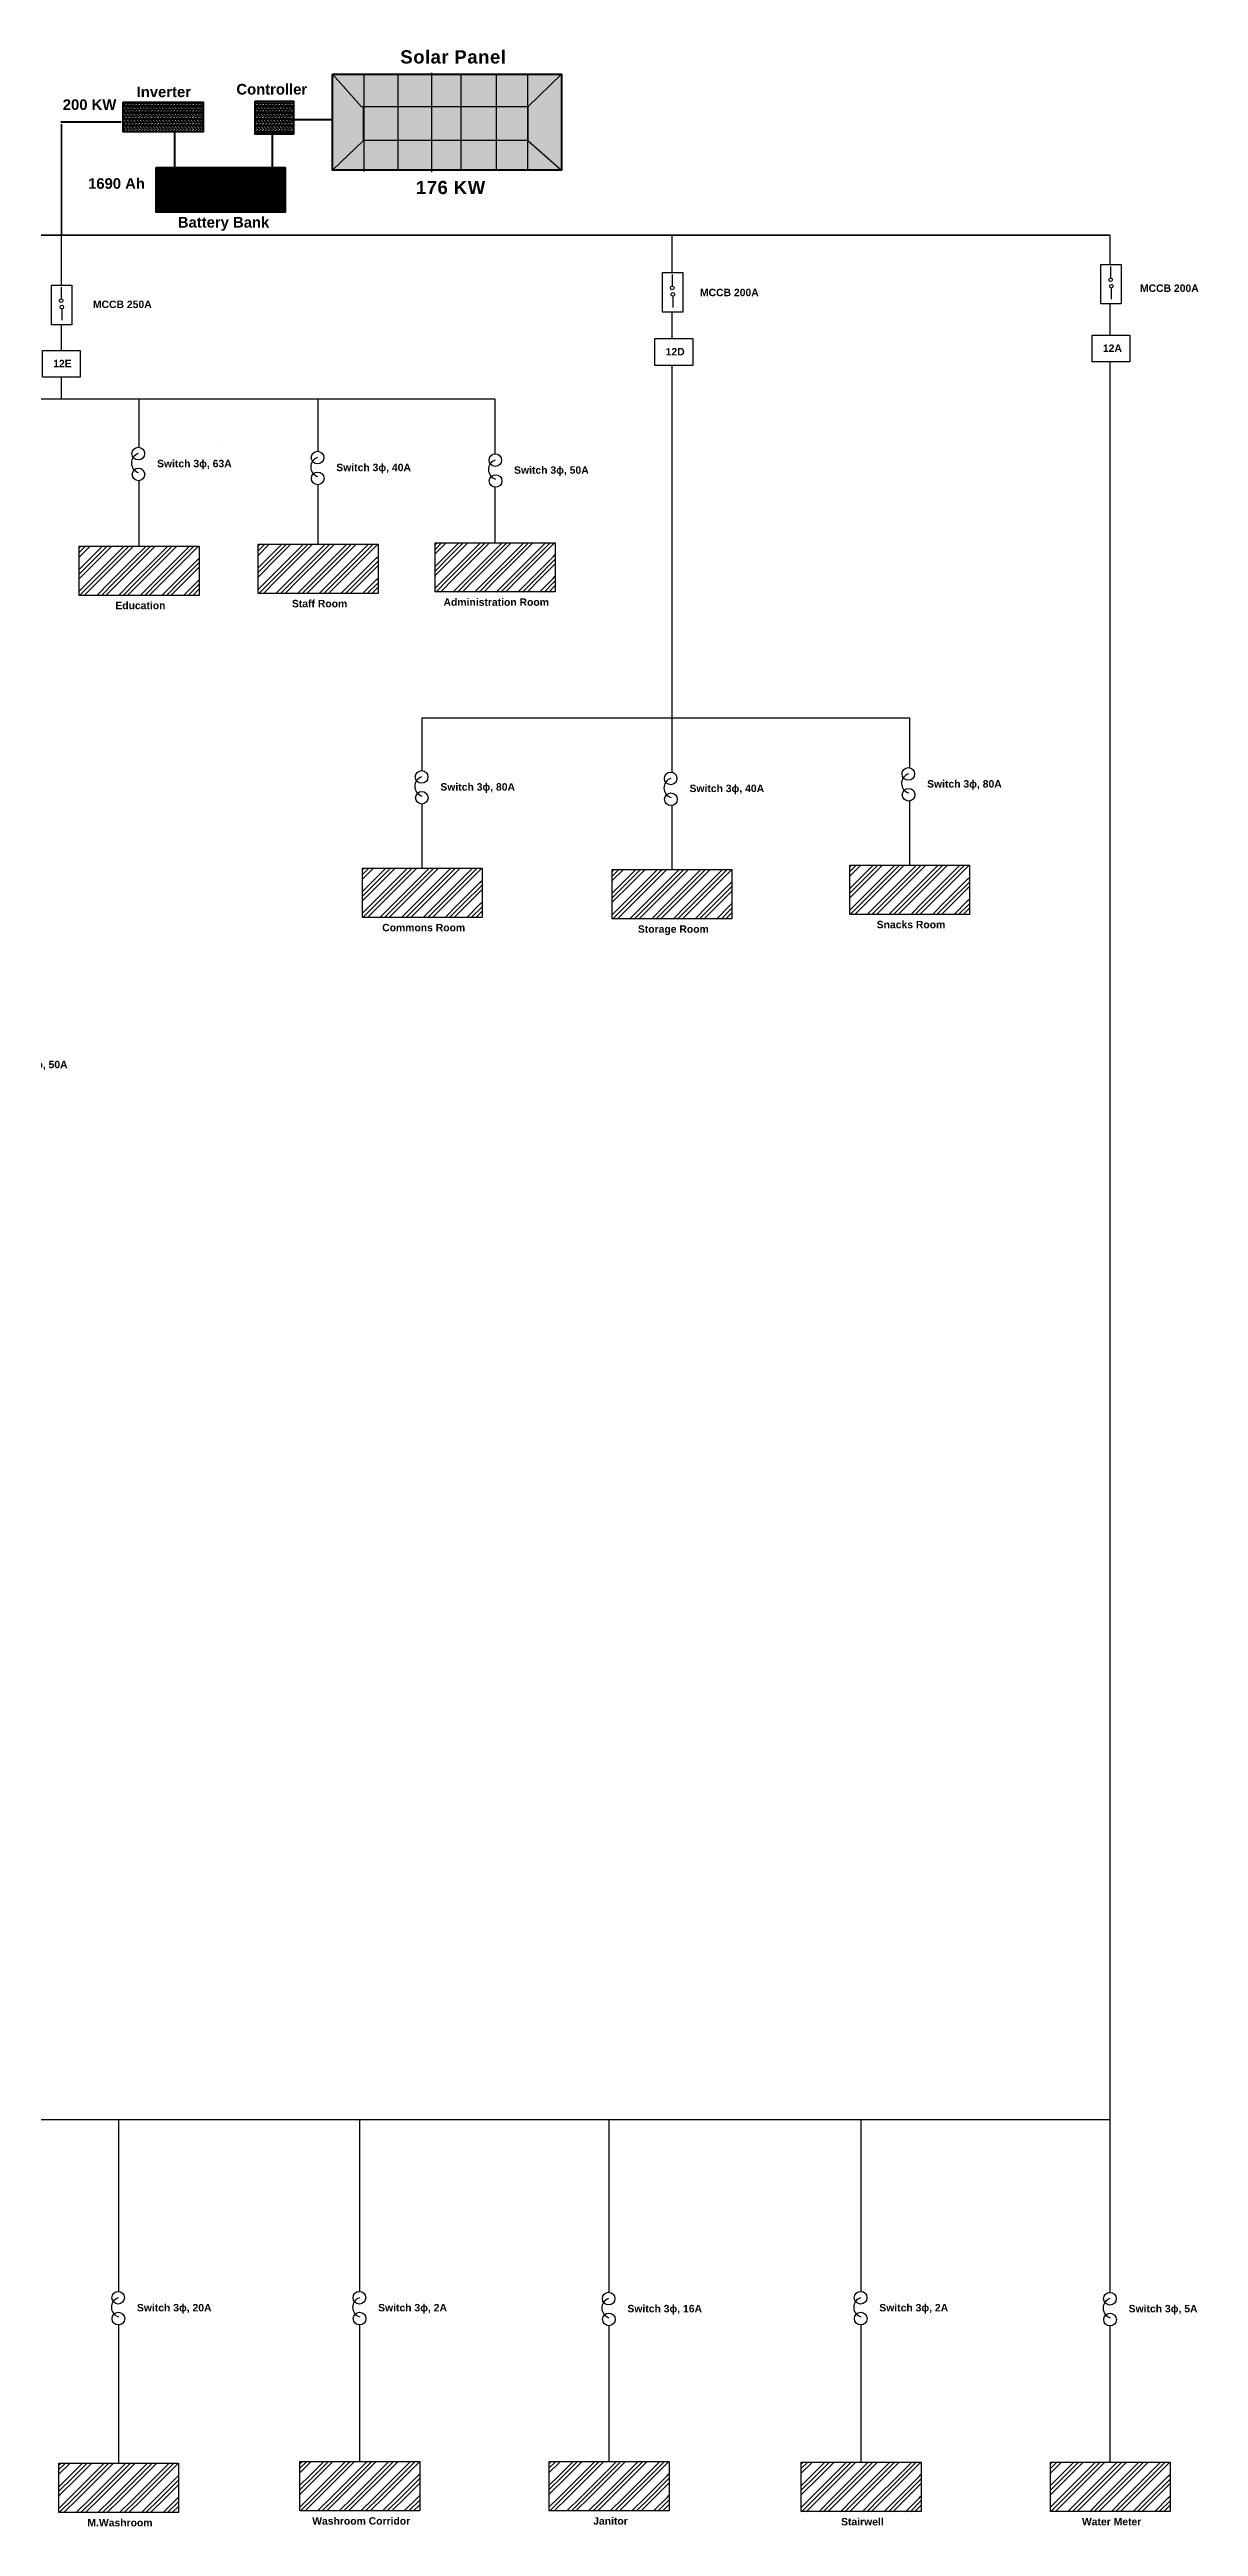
# Model space of a CAD drawing. Header units: inches. Extents: x -5920 to -969, y -5452 to -771.
# Drawn here: x -3136 to -969, y -5450 to -779 of the extents above; entities that cross this region are included whole.
import ezdxf

# ---------------------------------------------------------------- set-up
doc = ezdxf.new("R2010")
doc.units = ezdxf.units.IN
doc.header["$MEASUREMENT"] = 0
doc.linetypes.add('ACAD_ISO07W100', pattern=[3, 0, -3])
doc.styles.get("Standard").update_dxf_attribs({"font": 'arialbd.ttf'})

msp = doc.modelspace()

# ---------------------------------------------------------------- hatches: boundary and pattern name
at = {"true_color": 0xc7c8ca}
h = msp.add_hatch(dxfattribs=at)
h.set_pattern_fill('ANGLE', color=9)
h.set_pattern_definition([(0, (81.0381, -10.1234), (0, 0.275), [0.2, -0.075]), (90, (81.0381, -10.1234), (-0.275, 2e-17), [0.2, -0.075])])
h.paths.add_polyline_path([(-2359.4, -887.2), (-2415.1, -887.2), (-2415.1, -950.4), (-2359.4, -950.4)])
h.paths.add_polyline_path([(-2293.4, -887.2), (-2359.4, -887.2), (-2359.4, -950.4), (-2293.4, -950.4)])
h.paths.add_polyline_path([(-2233.8, -887.2), (-2293.4, -887.2), (-2293.4, -950.4), (-2233.8, -950.4)])
h.paths.add_polyline_path([(-2170.5, -825.2), (-2233.7, -887.2), (-2233.7, -950.4), (-2170.5, -1006.4)])
h.paths.add_polyline_path([(-2170.5, -825.2), (-2233.8, -825.2), (-2233.8, -887.2), (-2233.7, -887.2)])
h.paths.add_polyline_path([(-2233.8, -825.2), (-2293.4, -825.2), (-2293.4, -887.2), (-2233.8, -887.2)])
h.paths.add_polyline_path([(-2293.4, -825.2), (-2359.4, -825.2), (-2359.4, -887.2), (-2293.4, -887.2)])
h.paths.add_polyline_path([(-2359.4, -825.2), (-2415.1, -825.2), (-2415.1, -887.2), (-2359.4, -887.2)])
h.paths.add_polyline_path([(-2415.1, -825.2), (-2602.4, -825.2), (-2547.5, -887.2), (-2415.1, -887.2)])
h.paths.add_polyline_path([(-2543.9, -887.2), (-2547.5, -887.2), (-2602.4, -825.2), (-2602.4, -1006.4), (-2543.9, -950.4)])
h.paths.add_polyline_path([(-2542.7, -950.4), (-2543.9, -950.4), (-2602.4, -1006.4), (-2542.7, -1006.4)])
h.paths.add_polyline_path([(-2478.3, -950.4), (-2542.7, -950.4), (-2542.7, -1006.4), (-2478.3, -1006.4)])
h.paths.add_polyline_path([(-2415.1, -950.4), (-2478.3, -950.4), (-2478.3, -1006.4), (-2415.1, -1006.4)])
h.paths.add_polyline_path([(-2415.1, -887.2), (-2478.3, -887.2), (-2478.3, -950.4), (-2415.1, -950.4)])
h.paths.add_polyline_path([(-2478.3, -887.2), (-2542.7, -887.2), (-2542.7, -950.4), (-2478.3, -950.4)])
h.paths.add_polyline_path([(-2359.4, -950.4), (-2415.1, -950.4), (-2415.1, -1006.4), (-2359.4, -1006.4)])
h.paths.add_polyline_path([(-2293.4, -950.4), (-2359.4, -950.4), (-2359.4, -1006.4), (-2293.4, -1006.4)])
h.paths.add_polyline_path([(-2233.8, -950.4), (-2293.4, -950.4), (-2293.4, -1006.4), (-2233.8, -1006.4)])
h.paths.add_polyline_path([(-2233.7, -950.4), (-2233.8, -950.4), (-2233.8, -1006.4), (-2170.5, -1006.4)])
h = msp.add_hatch(dxfattribs=at)
h.set_pattern_fill('GOST_WOOD', color=9, style=0)
h.set_pattern_definition([(90, (0, 0), (6, -4e-16), [10, -2]), (90, (2, -2), (6, -4e-16), [6, -1.5, 3, -1.5]), (90, (4, -5), (6, -4e-16), [10, -2])])
h.paths.add_polyline_path([(-2997.1, -878), (-2997.1, -933.8), (-2846, -933.8), (-2846, -878)])
h.paths.add_polyline_path([(-2675.8, -938.6), (-2675.8, -876), (-2748, -876), (-2748, -938.6)])
h = msp.add_hatch(dxfattribs=at)
h.set_pattern_fill('ANSI31', color=9)
h.paths.add_polyline_path([(-2863.1, -1001.4), (-2899.5, -1001.4), (-2899.5, -1085.7), (-2863.1, -1085.7)])
h.paths.add_polyline_path([(-2787.7, -1001.4), (-2825.4, -1001.4), (-2825.4, -1085.7), (-2787.7, -1085.7)])
h.paths.add_polyline_path([(-2737.6, -1001.4), (-2787.7, -1001.4), (-2787.7, -1085.7), (-2737.6, -1085.7)])
h.paths.add_polyline_path([(-2691.3, -1001.4), (-2737.6, -1001.4), (-2737.6, -1085.7), (-2691.3, -1085.7)])
h.paths.add_polyline_path([(-2825.4, -1001.4), (-2863.1, -1001.4), (-2863.1, -1085.7), (-2825.4, -1085.7)])
h.paths.add_polyline_path([(-2899.5, -1001.4), (-2934.9, -1001.4), (-2934.9, -1085.7), (-2899.5, -1085.7)])
h = msp.add_hatch(color=256)
h.set_gradient(color1=(0, 0, 255), color2=(255, 255, 0))
h.paths.add_polyline_path([(-2787.7, -1001.4), (-2825.4, -1001.4), (-2825.4, -1085.7), (-2787.7, -1085.7)])
h.paths.add_polyline_path([(-2825.4, -1001.4), (-2863.1, -1001.4), (-2863.1, -1085.7), (-2825.4, -1085.7)])
h.paths.add_polyline_path([(-2863.1, -1001.4), (-2899.5, -1001.4), (-2899.5, -1085.7), (-2863.1, -1085.7)])
h.paths.add_polyline_path([(-2899.5, -1001.4), (-2934.9, -1001.4), (-2934.9, -1085.7), (-2899.5, -1085.7)])
h.paths.add_polyline_path([(-2737.6, -1001.4), (-2787.7, -1001.4), (-2787.7, -1085.7), (-2737.6, -1085.7)])
h.paths.add_polyline_path([(-2691.3, -1001.4), (-2737.6, -1001.4), (-2737.6, -1085.7), (-2691.3, -1085.7)])
h = msp.add_hatch(dxfattribs=at)
h.set_pattern_fill('GOST_GROUND', color=9, scale=2.891733)
h.set_pattern_definition([(45, (10596.797, 5987.253), (40.895287, 0), [57.83467]), (45, (10605.472, 5987.253), (40.895287, 0), [57.83467]), (45, (10614.147, 5987.253), (40.895287, 0), [57.83467])])
h.paths.add_polyline_path([(-2854.2, -1715.5), (-3080.4, -1715.5), (-3080.4, -1808.4), (-2854.2, -1808.4)])
h = msp.add_hatch(dxfattribs=at)
h.set_pattern_fill('GOST_GROUND', color=9, scale=2.891733)
h.set_pattern_definition([(45, (10934.677, 5990.882), (40.895287, 0), [57.83467]), (45, (10943.352, 5990.882), (40.895287, 0), [57.83467]), (45, (10952.027, 5990.882), (40.895287, 0), [57.83467])])
h.paths.add_polyline_path([(-2516.3, -1711.9), (-2742.5, -1711.9), (-2742.5, -1804.8), (-2516.3, -1804.8)])
h = msp.add_hatch(dxfattribs=at)
h.set_pattern_fill('GOST_GROUND', color=9, scale=2.891733)
h.set_pattern_definition([(45, (11268.307, 5993.722), (40.895287, 0), [57.83467]), (45, (11276.982, 5993.722), (40.895287, 0), [57.83467]), (45, (11285.657, 5993.722), (40.895287, 0), [57.83467])])
h.paths.add_polyline_path([(-2182.7, -1709), (-2408.9, -1709), (-2408.9, -1801.9), (-2182.7, -1801.9)])
h = msp.add_hatch(dxfattribs=at)
h.set_pattern_fill('GOST_GROUND', color=9, scale=2.891733)
h.set_pattern_definition([(45, (11130.96, 5379.9), (40.895287, 0), [57.83467]), (45, (11139.635, 5379.9), (40.895287, 0), [57.83467]), (45, (11148.31, 5379.9), (40.895287, 0), [57.83467])])
h.paths.add_polyline_path([(-2320.1, -2322.9), (-2546.3, -2322.9), (-2546.3, -2415.8), (-2320.1, -2415.8)])
h = msp.add_hatch(dxfattribs=at)
h.set_pattern_fill('GOST_GROUND', color=9, scale=2.891733)
h.set_pattern_definition([(45, (11601.827, 5377.066), (40.895287, 0), [57.83467]), (45, (11610.502, 5377.066), (40.895287, 0), [57.83467]), (45, (11619.177, 5377.066), (40.895287, 0), [57.83467])])
h.paths.add_polyline_path([(-1849.2, -2325.7), (-2075.4, -2325.7), (-2075.4, -2418.6), (-1849.2, -2418.6)])
h = msp.add_hatch(dxfattribs=at)
h.set_pattern_fill('GOST_GROUND', color=9, scale=2.891733)
h.set_pattern_definition([(45, (12050, 5385.565), (40.895287, 0), [57.83467]), (45, (12058.677, 5385.565), (40.895287, 0), [57.83467]), (45, (12067.352, 5385.565), (40.895287, 0), [57.83467])])
h.paths.add_polyline_path([(-1401, -2317.2), (-1627.2, -2317.2), (-1627.2, -2410.1), (-1401, -2410.1)])
h = msp.add_hatch(dxfattribs=at)
h.set_pattern_fill('GOST_GROUND', color=9, scale=2.891733)
h.set_pattern_definition([(45, (10558.298, 2371.81), (40.895287, 0), [57.83467]), (45, (10566.974, 2371.81), (40.895287, 0), [57.83467]), (45, (10575.65, 2371.81), (40.895287, 0), [57.83467])])
h.paths.add_polyline_path([(-2892.7, -5331), (-3118.9, -5331), (-3118.9, -5423.9), (-2892.7, -5423.9)])
h = msp.add_hatch(dxfattribs=at)
h.set_pattern_fill('GOST_GROUND', color=9, scale=2.891733)
h.set_pattern_definition([(45, (11013.194, 2374.96), (40.895287, 0), [57.83467]), (45, (11021.87, 2374.96), (40.895287, 0), [57.83467]), (45, (11030.544, 2374.96), (40.895287, 0), [57.83467])])
h.paths.add_polyline_path([(-2437.8, -5327.8), (-2664, -5327.8), (-2664, -5420.7), (-2437.8, -5420.7)])
h = msp.add_hatch(dxfattribs=at)
h.set_pattern_fill('GOST_GROUND', color=9, scale=2.891733)
h.set_pattern_definition([(45, (11483.253, 2374.96), (40.895287, 0), [57.83467]), (45, (11491.928, 2374.96), (40.895287, 0), [57.83467]), (45, (11500.603, 2374.96), (40.895287, 0), [57.83467])])
h.paths.add_polyline_path([(-1967.8, -5327.8), (-2194, -5327.8), (-2194, -5420.7), (-1967.8, -5420.7)])
h = msp.add_hatch(dxfattribs=at)
h.set_pattern_fill('GOST_GROUND', color=9, scale=2.891733)
h.set_pattern_definition([(45, (11958.366, 2373.578), (40.895287, 0), [57.83467]), (45, (11967.04, 2373.578), (40.895287, 0), [57.83467]), (45, (11975.716, 2373.578), (40.895287, 0), [57.83467])])
h.paths.add_polyline_path([(-1492.6, -5329.2), (-1718.8, -5329.2), (-1718.8, -5422.1), (-1492.6, -5422.1)])
h = msp.add_hatch(dxfattribs=at)
h.set_pattern_fill('GOST_GROUND', color=9, scale=2.891733)
h.set_pattern_definition([(45, (12428.425, 2373.836), (40.895287, 0), [57.83467]), (45, (12437.1, 2373.836), (40.895287, 0), [57.83467]), (45, (12445.775, 2373.836), (40.895287, 0), [57.83467])])
h.paths.add_polyline_path([(-1022.6, -5328.9), (-1248.8, -5328.9), (-1248.8, -5421.8), (-1022.6, -5421.8)])

# ---------------------------------------------------------------- linework, layer by layer
for p, q in [((-2547.5, -887.2), (-2602.4, -825.2)), ((-2542.7, -1008.8), (-2542.7, -826.4)), ((-2478.3, -1006.4), (-2478.3, -827.6)), ((-2415.1, -1010), (-2415.1, -822.8)), ((-2359.4, -1007.3), (-2359.4, -825.2)), ((-2293.4, -825.2), (-2293.4, -1006.4)), ((-2233.8, -1006.4), (-2233.8, -825.2)), ((-2233.7, -887.2), (-2170.5, -825.2)), ((-2233.7, -887.2), (-2547.5, -887.2)), ((-2543.9, -950.4), (-2543.9, -887.2)), ((-2233.7, -887.2), (-2233.7, -950.4)), ((-3113.5, -915.1), (-3113.5, -915.1)), ((-2543.9, -950.4), (-2602.4, -1006.4)), ((-2233.7, -950.4), (-2543.9, -950.4)), ((-2233.7, -950.4), (-2170.5, -1006.4)), ((-2934.9, -1000.8), (-2934.9, -1085.7)), ((-2899.5, -1000.8), (-2899.5, -1085.7)), ((-2863.1, -1001.4), (-2863.1, -1085.7)), ((-2825.4, -1001.5), (-2825.4, -1085.7)), ((-2787.7, -1001.8), (-2787.7, -1085.8)), ((-2737.6, -1001.4), (-2737.6, -1085.7)), ((-1334.7, -1128.7), (-1135.4, -1128.7)), ((-1961.8, -1203.2), (-1961.8, -1224.6)), ((-1135, -1187.8), (-1135, -1209.2)), ((-3114.2, -1227), (-3114.2, -1248.4)), ((-1960.5, -1243.8), (-1960.5, -1265.3)), ((-1133.7, -1228.5), (-1133.7, -1249.9)), ((-3112.9, -1267.7), (-3112.9, -1289.1)), ((-2815.3, -1530.2), (-2815.3, -1530.2))]:
    msp.add_line(p, q)
at = {"color": 3, "linetype": 'ACAD_ISO07W100', "lineweight": 50}
for p, q in [((-3113.5, -1128.7), (-3113.5, -915.1)), ((-3113.5, -915.1), (-2997.1, -915.1))]:
    msp.add_line(p, q, dxfattribs=at)
at = {"color": 3, "linetype": 'Continuous', "lineweight": 50}
for p, q in [((-2899.5, -1001.4), (-2899.5, -933.8)), ((-2676.6, -910.5), (-2602.4, -910.5)), ((-2716.3, -939.3), (-2716.3, -1001.4))]:
    msp.add_line(p, q, dxfattribs=at)
at = {"lineweight": 35}
msp.add_line((-5806.1, -1128.7), (-1135.4, -1128.7), dxfattribs=at)
at = {"lineweight": 30}
for p, q in [((-3113.5, -1223.5), (-3113.5, -1128.7)), ((-1962, -1199.6), (-1962, -1128.7)), ((-1135.4, -1184.3), (-1135.4, -1128.7)), ((-1135.4, -1317.3), (-1135.4, -1258.5)), ((-3113.5, -1346.3), (-3113.5, -1297.8)), ((-1962, -1323.9), (-1962, -1273.9)), ((-3113.5, -1438.2), (-3113.5, -1396.9)), ((-1962, -2141.9), (-1962, -1374.6)), ((-1135.4, -5008.6), (-1135.4, -1368)), ((-2295.5, -1438.2), (-4045.1, -1438.2)), ((-2967, -1529.1), (-2967, -1438.2)), ((-2629.2, -1536.5), (-2629.2, -1438.2)), ((-2295.5, -1541.3), (-2295.5, -1438.2)), ((-2967, -1715.4), (-2967, -1592)), ((-2629.2, -1711.7), (-2629.2, -1599.4)), ((-2295.5, -1708.9), (-2295.5, -1604.3)), ((-2432.9, -2039.3), (-1513.8, -2039.3)), ((-2432.9, -2138.9), (-2432.9, -2039.3)), ((-1513.8, -2133.4), (-1513.8, -2039.3)), ((-2432.9, -2322.7), (-2432.9, -2201.8)), ((-1962, -2325.5), (-1962, -2204.5)), ((-1513.8, -2317), (-1513.8, -2196)), ((-4719, -4682.8), (-1135.4, -4682.8)), ((-3005.5, -5006.8), (-3005.5, -4682.8)), ((-2550.6, -5006.8), (-2550.6, -4682.8)), ((-2080.6, -5008.5), (-2080.6, -4682.8)), ((-1605.5, -5006.9), (-1605.5, -4682.8)), ((-3005.5, -5330.8), (-3005.5, -5069.8)), ((-2550.6, -5327.6), (-2550.6, -5069.8)), ((-2080.6, -5327.6), (-2080.6, -5071.5)), ((-1605.5, -5329), (-1605.5, -5069.9)), ((-1135.4, -5328.8), (-1135.4, -5071.6))]:
    msp.add_line(p, q, dxfattribs=at)
at = {"lineweight": 50}
for points in [[(-2602.4, -825.2), (-2170.5, -825.2), (-2170.5, -1006.4), (-2602.4, -1006.4)], [(-2997.1, -878), (-2846, -878), (-2846, -933.8), (-2997.1, -933.8)], [(-2748, -876), (-2675.8, -876), (-2675.8, -938.6), (-2748, -938.6)], [(-2934.9, -1001.4), (-2691.3, -1001.4), (-2691.3, -1085.7), (-2934.9, -1085.7)]]:
    msp.add_lwpolyline(points, close=True, dxfattribs=at)
for points in [[(-1980, -1199.6), (-1941.6, -1199.6), (-1941.6, -1273.9), (-1980, -1273.9)], [(-1153.2, -1184.3), (-1114.8, -1184.3), (-1114.8, -1258.5), (-1153.2, -1258.5)], [(-3132.4, -1223.5), (-3093.9, -1223.5), (-3093.9, -1297.8), (-3132.4, -1297.8)], [(-3149.1, -1346.3), (-3077.9, -1346.3), (-3077.9, -1396.9), (-3149.1, -1396.9)], [(-1994.1, -1323.9), (-1922.9, -1323.9), (-1922.9, -1374.6), (-1994.1, -1374.6)], [(-1169.6, -1317.3), (-1098.4, -1317.3), (-1098.4, -1368), (-1169.6, -1368)], [(-3080.1, -1715.4), (-2853.9, -1715.4), (-2853.9, -1808.3), (-3080.1, -1808.3)], [(-2742.3, -1711.7), (-2516.1, -1711.7), (-2516.1, -1804.6), (-2742.3, -1804.6)], [(-2408.6, -1708.9), (-2182.4, -1708.9), (-2182.4, -1801.8), (-2408.6, -1801.8)], [(-2546, -2322.7), (-2319.8, -2322.7), (-2319.8, -2415.6), (-2546, -2415.6)], [(-2075.1, -2325.5), (-1848.9, -2325.5), (-1848.9, -2418.4), (-2075.1, -2418.4)], [(-1626.9, -2317), (-1400.7, -2317), (-1400.7, -2409.9), (-1626.9, -2409.9)], [(-3118.6, -5330.8), (-2892.4, -5330.8), (-2892.4, -5423.7), (-3118.6, -5423.7)], [(-2663.7, -5327.6), (-2437.5, -5327.6), (-2437.5, -5420.5), (-2663.7, -5420.5)], [(-2193.7, -5327.6), (-1967.5, -5327.6), (-1967.5, -5420.5), (-2193.7, -5420.5)], [(-1718.6, -5329), (-1492.4, -5329), (-1492.4, -5421.9), (-1718.6, -5421.9)], [(-1248.5, -5328.8), (-1022.3, -5328.8), (-1022.3, -5421.7), (-1248.5, -5421.7)]]:
    msp.add_lwpolyline(points, close=True)
for centre, radius in [((-1134.8, -1213), 3.44), ((-3114, -1252.3), 3.44), ((-3112.7, -1264.5), 3.44), ((-1961.6, -1228.4), 3.44), ((-1960.3, -1240.6), 3.44), ((-1133.5, -1225.2), 3.44), ((-2968.5, -1540.9), 11.9), ((-2630.5, -1548.3), 11.9), ((-2295.2, -1553.2), 11.9), ((-2968.1, -1580.2), 11.9), ((-2630.1, -1587.6), 11.9), ((-2294.8, -1592.5), 11.9), ((-2434.2, -2150.6), 11.9), ((-1964.5, -2153.5), 11.9), ((-1516.3, -2145), 11.9), ((-2433.8, -2190), 11.9), ((-1964.1, -2192.8), 11.9), ((-1515.9, -2184.3), 11.9), ((-3006.5, -5018.7), 11.9), ((-2551.6, -5018.6), 11.9), ((-2081.5, -5020.3), 11.9), ((-1606.4, -5018.7), 11.9), ((-1136.2, -5020.5), 11.9), ((-3006.1, -5058), 11.9), ((-2551.2, -5058), 11.9), ((-2081.1, -5059.6), 11.9), ((-1606, -5058), 11.9), ((-1135.8, -5059.8), 11.9)]:
    msp.add_circle(centre, radius)
for centre in [(-2962.5, -1558.7), (-2624.4, -1566.1), (-2289.2, -1571.1), (-1510.2, -2162.8), (-2428.2, -2168.5), (-1958.4, -2171.3), (-3000.4, -5036.5), (-2545.5, -5036.5), (-2075.5, -5038.2), (-1600.4, -5036.6), (-1130.1, -5038.3)]:
    msp.add_arc(centre, 18.9, 108.6696, 253.4394)

# ---------------------------------------------------------------- texts
at = {"attachment_point": 1}
for s, width, heights, insert, char_height in [('\\A1;\\pxi-3,l3,t13,22,22.062;{\\T1.05;Solar Panel}', 234.167, [32.8], (-2474.4, -780.2), 25), ('200 KW', 197.807, [25.9], (-3110.9, -872.8), 20), ('{\\H2.2062x;I\\H1x;nverter}', 112.923, [0], (-2971.6, -848.6), 9.065), ('1690 Ah', 197.807, [25.9], (-3063.2, -1021.5), 20), ('\\A1;\\pxi-3,l3,t13,22,22.062;{\\T1.05;176 KW}', 234.167, [32.8], (-2445, -1026.5), 25), ('Battery Bank', 197.807, [25.9], (-2893.9, -1094.6), 20), ('MCCB 250A', 114.192, [16.5], (-3054.1, -1252.4), 14), ('MCCB 200A', 114.192, [16.5], (-1909.3, -1230), 14), ('MCCB 200A', 114.192, [16.5], (-1079.5, -1221.9), 14), ('12D', 40.822, [14.6], (-1974, -1341.7), 14), ('12A', 40.822, [14.6], (-1149.4, -1335.1), 14), ('12E', 40.822, [14.6], (-3128.9, -1364), 14), ('Switch 3ϕ, 63A', 160.534, [16.8], (-2933.1, -1552.6), 14), ('Switch 3ϕ, 40A', 160.534, [16.8], (-2595.1, -1560), 14), ('Switch 3ϕ, 50A', 160.534, [16.8], (-2259.8, -1564.9), 14), ('\\pxqc;Education', 186.514, [19.3], (-3057.8, -1820.3), 14), ('\\pxqc;Staff Room', 186.514, [19.3], (-2719.9, -1816.7), 14), ('\\pxqc;Administration Room', 224.019, [14.6], (-2405.5, -1813.9), 14), ('Switch 3ϕ, 80A', 160.534, [16.8], (-2398.8, -2162.4), 14), ('Switch 3ϕ, 40A', 160.534, [16.8], (-1929, -2165.2), 14), ('Switch 3ϕ, 80A', 160.534, [16.8], (-1480.9, -2156.7), 14), ('\\pxqc;Commons Room', 186.514, [19.3], (-2523.6, -2427.7), 14), ('\\pxqc;Snacks Room', 186.514, [19.3], (-1604.6, -2422), 14), ('\\pxqc;Storage Room', 186.514, [19.3], (-2052.8, -2430.5), 14), ('Switch 3ϕ, 50A', 160.534, [16.8], (-3242.6, -2685.9), 14), ('Switch 3ϕ, 20A', 160.534, [16.8], (-2971.1, -5030.4), 14), ('Switch 3ϕ, 2A', 160.534, [16.8], (-2516.2, -5030.4), 14), ('Switch 3ϕ, 16A', 160.534, [16.8], (-2046.1, -5032.1), 14), ('Switch 3ϕ, 2A', 160.534, [16.8], (-1571, -5030.4), 14), ('Switch 3ϕ, 5A', 160.534, [16.8], (-1100.8, -5032.2), 14), ('\\pxqc;M.Washroom', 186.514, [19.3], (-3096.3, -5435.8), 14), ('\\pxqc;Washroom Corridor', 186.514, [19.3], (-2641.4, -5432.6), 14), ('\\pxqc;Janitor', 186.514, [19.3], (-2171.3, -5432.6), 14), ('\\pxqc;Stairwell', 186.514, [19.3], (-1696.2, -5434), 14), ('\\pxqc;Water Meter', 186.514, [19.3], (-1226.2, -5433.8), 14)]:
    msp.add_mtext_dynamic_manual_height_columns(s, width=width, gutter_width=45.3, heights=heights, dxfattribs=dict(at, insert=insert, char_height=char_height))
at = {"insert": (-2783.5, -843.7), "char_height": 20, "attachment_point": 1}
msp.add_mtext('Controller', dxfattribs=at)

doc.saveas('drawing.dxf')
